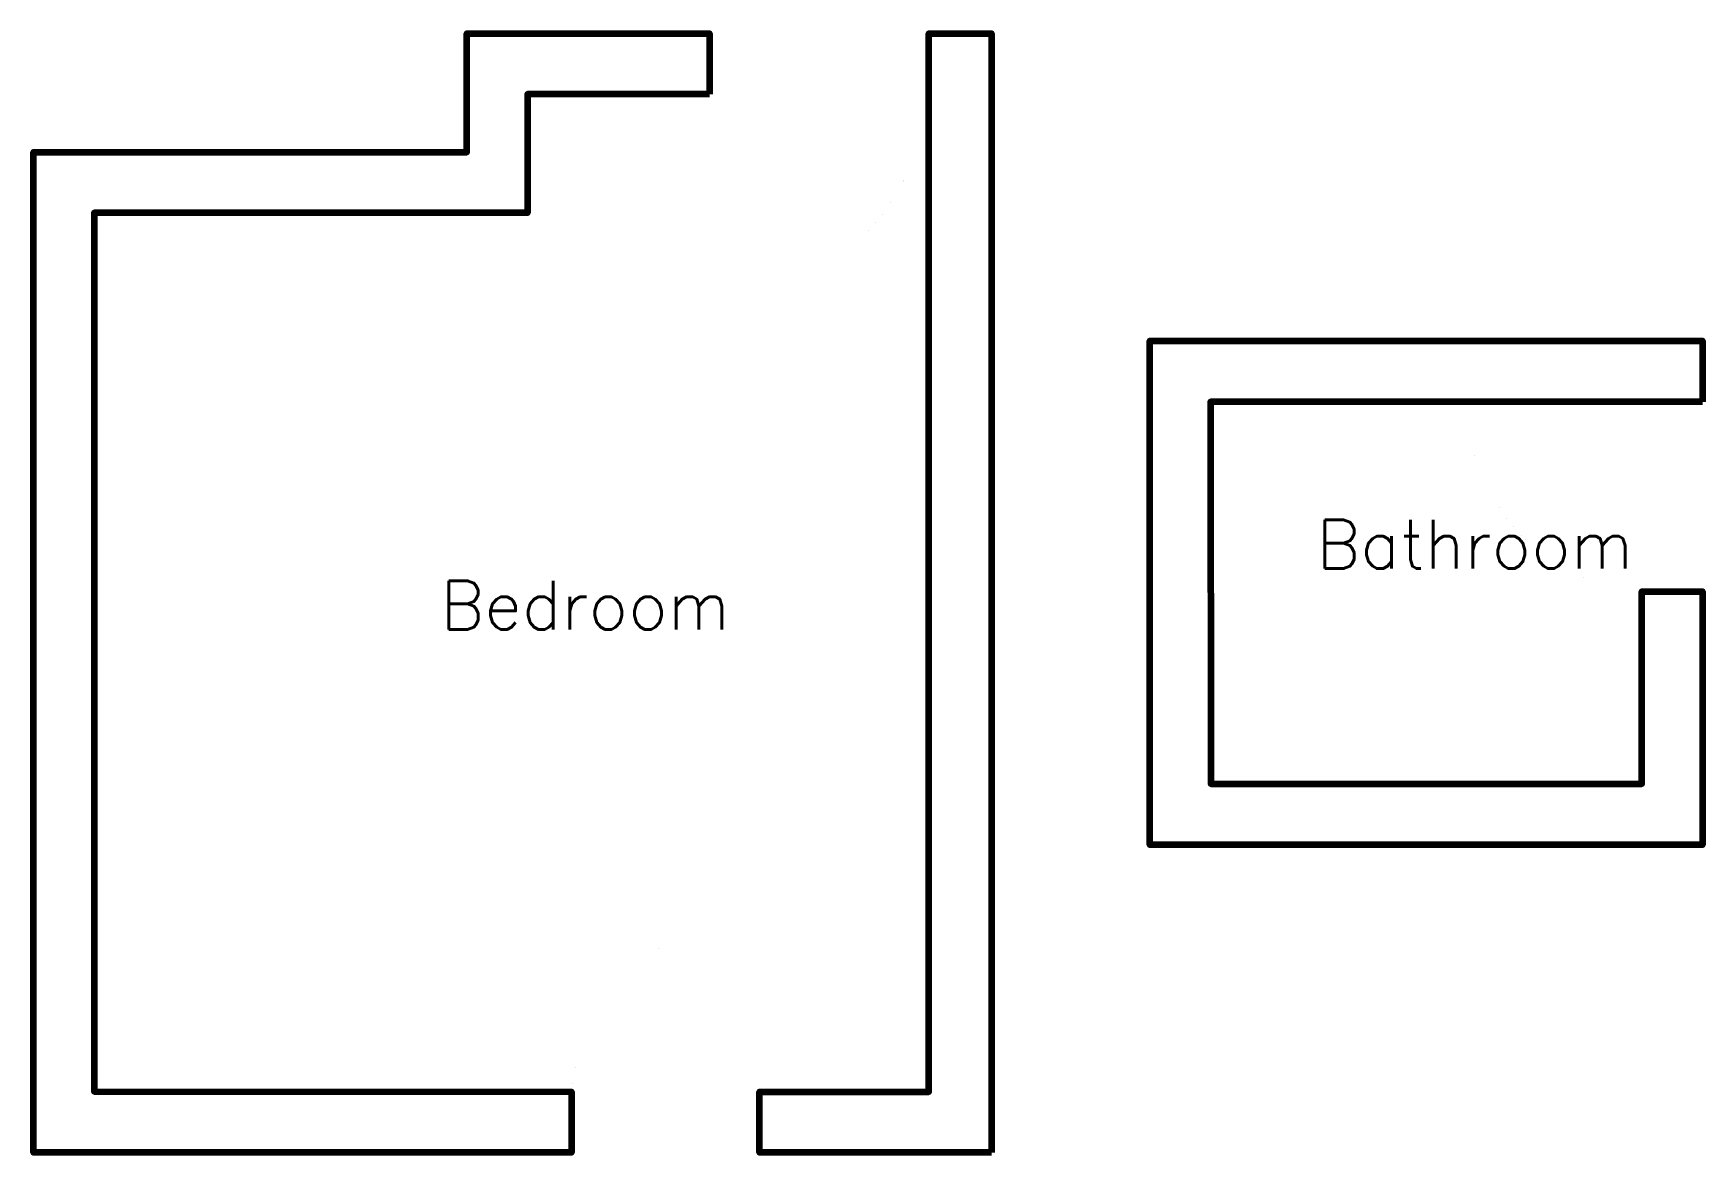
# Model space of a CAD drawing. Header units: metres. Extents: x -2.52 to 4.34, y -2.63 to 1.98.
import ezdxf
from ezdxf.enums import TextEntityAlignment as Align

# ---------------------------------------------------------------- set-up
doc = ezdxf.new("R2010")
doc.units = ezdxf.units.M
doc.header["$LTSCALE"] = 10
doc.layers.get('0').update_dxf_attribs({"linetype": 'CONTINUOUS', "lineweight": 100})
for name, color, linetype, lineweight in [('doors', 1, 'CONTINUOUS', 100), ('texts', 5, 'CONTINUOUS', 100), ('walls', 8, 'CONTINUOUS', 100)]:
    doc.layers.add(name, color=color, linetype=linetype, lineweight=lineweight)
doc.styles.get("Standard").update_dxf_attribs({"font": 'txt', "width": 0.75, "bigfont": 'bigfont.shx'})

# ---------------------------------------------------------------- blocks, each defined once
blk = doc.blocks.new('W-0-0')
at = {"color": 0, "const_width": 0.01}
for points in [[(-451.4, -75.2), (-451.4, 0)], [(451.3, 0), (443.1, -122.5)], [(451.3, 0), (451.3, 0)], [(-451.4, -150.5), (-451.4, -75.2)], [(443.1, -122.5), (419.1, -240)], [(-451.4, -225.7), (-451.4, -150.5)], [(-451.4, -300.9), (-451.4, -225.7)], [(419.1, -240), (380.4, -351.5)], [(-451.4, -376.1), (-451.4, -300.9)], [(-451.4, -451.4), (-451.4, -376.1)], [(380.4, -351.5), (328.1, -455.7)], [(-451.4, -526.6), (-451.4, -451.4)], [(328.1, -455.7), (263.3, -551.7)], [(-451.4, -601.8), (-451.4, -526.6)], [(-451.4, -677), (-451.4, -601.8)], [(263.3, -551.7), (187, -638.4)], [(-451.4, -752.3), (-451.4, -677)], [(187, -638.4), (100.3, -714.7)], [(-451.4, -827.5), (-451.4, -752.3)], [(100.3, -714.7), (4.3, -779.5)], [(4.3, -779.5), (-99.9, -831.8)], [(-451.4, -902.7), (-451.4, -827.5)], [(-211.3, -870.5), (-328.8, -894.5)], [(-99.9, -831.8), (-211.3, -870.5)], [(-328.8, -894.5), (-451.4, -902.7)]]:
    blk.add_lwpolyline(points, dxfattribs=at)
blk = doc.blocks.new('W-0-1')
at = {"color": 0, "const_width": 0.01}
for points in [[(-387.1, -64.5), (-387.1, 0)], [(387.1, 0), (380, -105.1)], [(387.1, 0), (387.1, 0)], [(-387.1, -129), (-387.1, -64.5)], [(-387.1, -193.5), (-387.1, -129)], [(380, -105.1), (359.4, -205.9)], [(-387.1, -258), (-387.1, -193.5)], [(359.4, -205.9), (326.3, -301.4)], [(-387.1, -322.6), (-387.1, -258)], [(-387.1, -387.1), (-387.1, -322.6)], [(326.3, -301.4), (281.4, -390.8)], [(-387.1, -451.6), (-387.1, -387.1)], [(281.4, -390.8), (225.8, -473.1)], [(-387.1, -516.1), (-387.1, -451.6)], [(225.8, -473.1), (160.4, -547.5)], [(-387.1, -580.6), (-387.1, -516.1)], [(160.4, -547.5), (86.1, -612.9)], [(-387.1, -645.1), (-387.1, -580.6)], [(86.1, -612.9), (3.7, -668.5)], [(-387.1, -709.6), (-387.1, -645.1)], [(3.7, -668.5), (-85.7, -713.3)], [(-387.1, -774.1), (-387.1, -709.6)], [(-181.2, -746.5), (-282, -767.1)], [(-85.7, -713.3), (-181.2, -746.5)], [(-282, -767.1), (-387.1, -774.1)]]:
    blk.add_lwpolyline(points, dxfattribs=at)
blk = doc.blocks.new('W-1-0')
at = {"color": 0, "const_width": 0.01}
for points in [[(-391, -65.2), (-391, 0)], [(391, 0), (383.9, -106.1)], [(391, 0), (391, 0)], [(-391, -130.3), (-391, -65.2)], [(-391, -195.5), (-391, -130.3)], [(383.9, -106.1), (363.1, -207.9)], [(-391, -260.7), (-391, -195.5)], [(-391, -325.8), (-391, -260.7)], [(363.1, -207.9), (329.6, -304.5)], [(-391, -391), (-391, -325.8)], [(329.6, -304.5), (284.3, -394.8)], [(-391, -456.2), (-391, -391)], [(284.3, -394.8), (228.1, -477.9)], [(-391, -521.3), (-391, -456.2)], [(228.1, -477.9), (162, -553)], [(-391, -586.5), (-391, -521.3)], [(-391, -651.7), (-391, -586.5)], [(162, -553), (86.9, -619.1)], [(-391, -716.8), (-391, -651.7)], [(3.8, -675.3), (-86.5, -720.6)], [(86.9, -619.1), (3.8, -675.3)], [(-391, -782), (-391, -716.8)], [(-183.1, -754.1), (-284.8, -774.9)], [(-86.5, -720.6), (-183.1, -754.1)], [(-284.8, -774.9), (-391, -782)]]:
    blk.add_lwpolyline(points, dxfattribs=at)

msp = doc.modelspace()

# ---------------------------------------------------------------- linework, layer by layer
at = {"layer": 'walls'}
for points in [[(0.259, 1.725), (-0.49, 1.725), (-0.49, 1.237), (-2.272, 1.237), (-2.272, -2.377), (-0.309, -2.378), (-0.309, -2.628), (-2.522, -2.627), (-2.522, 1.487), (-0.74, 1.487), (-0.74, 1.975), (0.259, 1.975)], [(1.418, -2.628), (0.464, -2.628), (0.464, -2.378), (1.161, -2.378), (1.161, 1.975), (1.418, 1.975)], [(4.343, 0.46), (2.319, 0.46), (2.32, -1.112), (4.093, -1.112), (4.093, -0.321), (4.343, -0.321), (4.343, -1.362), (2.07, -1.362), (2.069, 0.71), (4.343, 0.71)]]:
    msp.add_lwpolyline(points, close=True, dxfattribs=at)

# ---------------------------------------------------------------- block references
at = {"layer": 'doors', "xscale": 0.001, "yscale": 0.001}
msp.add_blockref('W-0-0', (0.7104, 1.7857), dxfattribs=at)
for name, p, rotation in [('W-1-0', (4.1534, 0.0692), -90.00255066), ('W-0-1', (0.0774, -2.438), 179.99800173)]:
    msp.add_blockref(name, p, dxfattribs=dict(at, rotation=rotation))

# ---------------------------------------------------------------- texts
at = {"layer": 'texts'}
for s, p in [('Bathroom', (3.4067, -0.1262)), ('Bedroom', (-0.2519, -0.3762))]:
    msp.add_text(s, height=0.2, dxfattribs=at).set_placement(p, align=Align.MIDDLE_CENTER)

doc.saveas('drawing.dxf')
